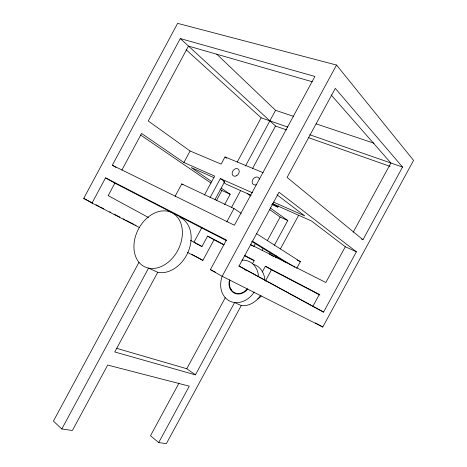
<?xml version="1.0" encoding="UTF-8"?>
<svg xmlns="http://www.w3.org/2000/svg" width="467" height="467" viewBox="0 0 467 467"><rect width="100%" height="100%" fill="white"/><g stroke="black" fill="none" stroke-linecap="round" stroke-linejoin="round"><path stroke-width="0.7" d="M92.017 203.069L83.727 198.405L177.612 23.35L336.52 65.036L413.575 160.397L322.779 327.017L222.175 276.266L210.401 269.646L226.407 240.056L105.548 177.857L92.017 203.069L139.721 227.721M112.314 165.236L180.291 38.563L314.91 76.436L234.422 225.24L112.314 165.236L116.003 167.443M108.198 195.585L114.864 183.175L105.548 177.857M121.875 170.122L141.565 133.445L183.899 162.498L214.657 176.088L204.412 195.072M183.899 162.498L190.092 150.993L148.255 120.988L188.475 46.081L312.254 81.743M138.985 262.302L53.425 421.094L61.813 428.98L72.403 430.463L107.684 365.071L189.287 386.162L158.704 442.576L150.497 435.717L178.989 383.127M175.049 196.379L181.756 183.928L233.979 208.533L241.188 213.302M61.813 428.98L148.547 268.116L157.741 272.273L114.754 351.966L195.416 374.855L234.621 302.528L241.293 305.587A21.733 17.927 -62.9 0 0 260.644 295.296M263.119 172.667L224.989 156.941L221.113 164.127L190.092 150.993M210.022 197.722L220.342 178.604L252.548 192.83M215.071 199.473L224.685 181.663L220.342 178.604M201.884 227.534L193.951 242.221L201.966 246.541L207.605 236.104L224.224 244.772M216.367 200.705L221.889 190.489L220.08 189.258M237.242 162.055L261.141 117.807L186.123 49.747M224.668 204.523L230.202 194.278L221.224 188.113M245.484 166.001L275.559 110.335L216.729 54.137M187.425 252.378L202.894 260.37L214.032 239.769L207.605 236.104M231.34 207.751L240.657 190.513M252.39 168.803L275.512 126.032L180.291 38.563M226.734 221.936L233.979 208.533M222.175 276.266L336.52 65.036M116.277 348.23L186.782 368.737L225.269 297.695M253.704 246.704L255.291 243.774M271.706 204.447L277.69 207.114L278.385 205.83M252.559 263.592L254.264 260.452L244.673 255.449M262.104 250.33L263.143 248.409M267.305 240.727L280.142 217.044L269.547 209.479M241.235 305.581L166.357 443.65L158.704 442.576M270.609 252.203L269.576 254.101L273.79 256.675M274.386 245.233L287.783 220.523L270.27 207.943M262.279 271.981L265.39 266.26L319.358 294.42L312.884 306.323L238.765 265.945M275.594 257.778L276.627 255.869M280.416 248.888L298.67 215.24M265.344 281.058L271.479 269.768L265.39 266.26M296.691 268.449L300.374 261.672L256.401 233.588M273.668 204.167L311.296 220.879L345.311 246.745L325.843 282.517L250.709 244.574M353.192 232.268L390.891 163.012L331.126 94.912M323.561 312.079L356.397 251.801L279.044 192.229L239.069 266.038L323.561 312.079L312.884 306.323M362.976 239.723L402.548 167.069L335.294 88.38L287.065 177.431L362.976 239.723L361.662 239.145M157.583 272.243L158.681 272.454A29.795 22.27 -62.9 0 0 188.703 250.522A29.795 22.27 -62.9 0 0 179.783 217.318M275.559 110.335L293.457 116.312M316.177 123.895L374.014 143.2M261.141 117.807L287.754 127.082M309.755 134.747L402.548 167.069M275.512 126.032L286.487 129.89M308.43 137.619L390.038 166.357M273.452 202.071L304.741 215.894L277.036 194.827M223.43 181.103L224.685 181.663M213.904 177.618L191.289 167.571L211.644 181.54M251.129 195.276L226.121 184.132L224.002 182.65M221.889 190.489L230.202 194.278M280.142 217.044L287.783 220.523M345.311 246.745L356.397 251.801M230.103 288.769L231.305 289.353M297.105 260.049L300.374 261.672M210.401 269.646L215.596 272.267M114.864 183.175L226.723 240.82M83.727 198.405L92.781 203.092M96.015 204.768L99.249 206.437M100.545 207.109L103.779 208.784M109.599 211.796L110.895 212.462M114.129 214.137L119.949 217.149M123.183 218.825L124.479 219.49M125.769 220.161L133.533 224.178M134.823 224.849L136.119 225.514M191.739 254.299L194.972 255.969M214.032 239.769L223.699 244.819M244.317 255.583L253.978 260.633M271.479 269.768L319.872 295.045M108.163 195.609L148.494 217.523M190.483 240.301L201.966 246.541M195.585 256.307L202.894 260.37M315.359 322.895L322.779 327.017M251.24 245.21L252.472 245.957M252.338 241.118L292.587 265.916M293.761 266.639L294.934 267.363M251.643 241.398L286.108 262.582M181.756 183.928L182.976 184.71M140.614 135.033L211.049 183.093M186.782 368.737L195.416 374.855M247.166 193.507L250.697 196.029M272.582 203.367L277.69 207.114M224.989 156.941L226.676 158.22M246.173 270.329A12.86 10.531 -62.9 0 1 246.617 270.597M247.79 288.997A12.86 10.531 -62.9 0 1 239.314 293.994L238.771 294.035A12.86 10.531 -62.9 0 1 230.213 288.997L229.98 288.501A12.86 10.531 -62.9 0 1 229.513 279.861M244.259 269.552A12.86 10.531 -62.9 0 1 244.755 269.704M245.239 269.885A12.86 10.531 -62.9 0 1 245.712 270.095M242.017 260.119A22.042 18.038 -62.9 0 1 258.502 276.651M254.223 292.05A22.042 18.038 -62.9 0 1 234.685 302.534L233.786 302.406A22.042 18.038 -62.9 0 1 225.345 297.788L224.755 297.111A22.042 18.038 -62.9 0 1 222.105 276.482M253.721 264.427A21.733 17.927 -62.9 0 1 264.836 280.101M256.611 184.576A4.291 3.333 -53.2 0 1 252.244 182.76A4.291 3.333 -53.2 0 1 254.982 177.46A4.291 3.333 -53.2 0 1 259.442 179.089M261.257 296.002A11.967 9.97 -62.9 0 1 257.778 298.962M247.271 288.945A12.346 10.111 -62.9 0 1 234.481 292.651A12.346 10.111 -62.9 0 1 229.857 280.2M149.487 268.291L148.383 268.087A30.297 22.375 -62.9 0 1 139.09 262.436L138.384 261.549A30.297 22.375 -62.9 0 1 151.244 214.861A30.297 22.375 -62.9 0 1 182.375 233.769A30.297 22.375 -62.9 0 1 149.487 268.291M236.611 175.744A4.185 3.176 -54.2 0 0 238.182 169.042A4.185 3.176 -54.2 0 0 232.245 172.387A4.185 3.176 -54.2 0 0 236.611 175.744"/></g></svg>
